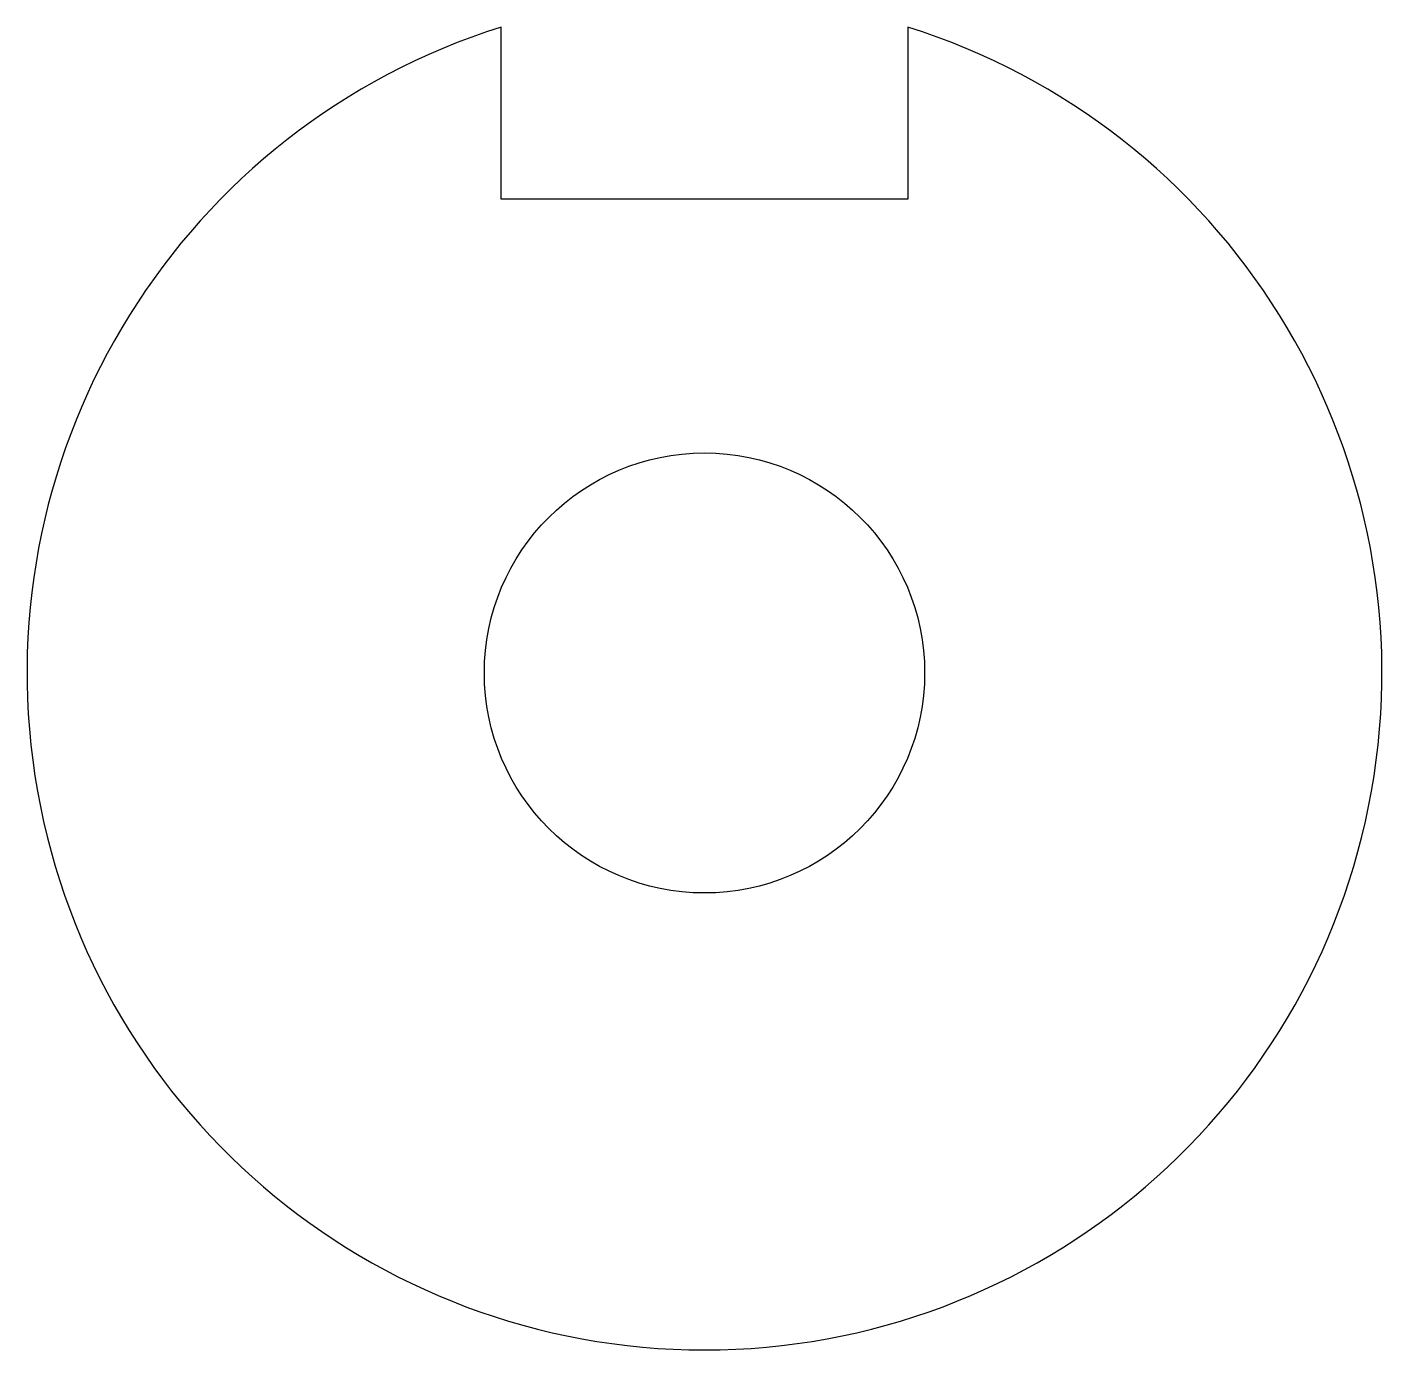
# Model space of a CAD drawing. Header units: millimetres. Extents: x -5 to 5, y -4.9 to 4.9.
import ezdxf

# ---------------------------------------------------------------- set-up
doc = ezdxf.new("R2010")
doc.units = ezdxf.units.MM
doc.layers.get('0').update_dxf_attribs({"linetype": 'CONTINUOUS'})

msp = doc.modelspace()

# ---------------------------------------------------------------- linework, layer by layer
for p, q in [((-1.5, 3.615), (-1.5, 4.885)), ((1.5, 4.885), (1.5, 3.615)), ((1.5, 3.615), (-1.5, 3.615))]:
    msp.add_line(p, q)
msp.add_circle((0, 0.115), 1.625)
msp.add_arc((0, 0.115), 5, -252.5424, 72.5424)

doc.saveas('drawing.dxf')
